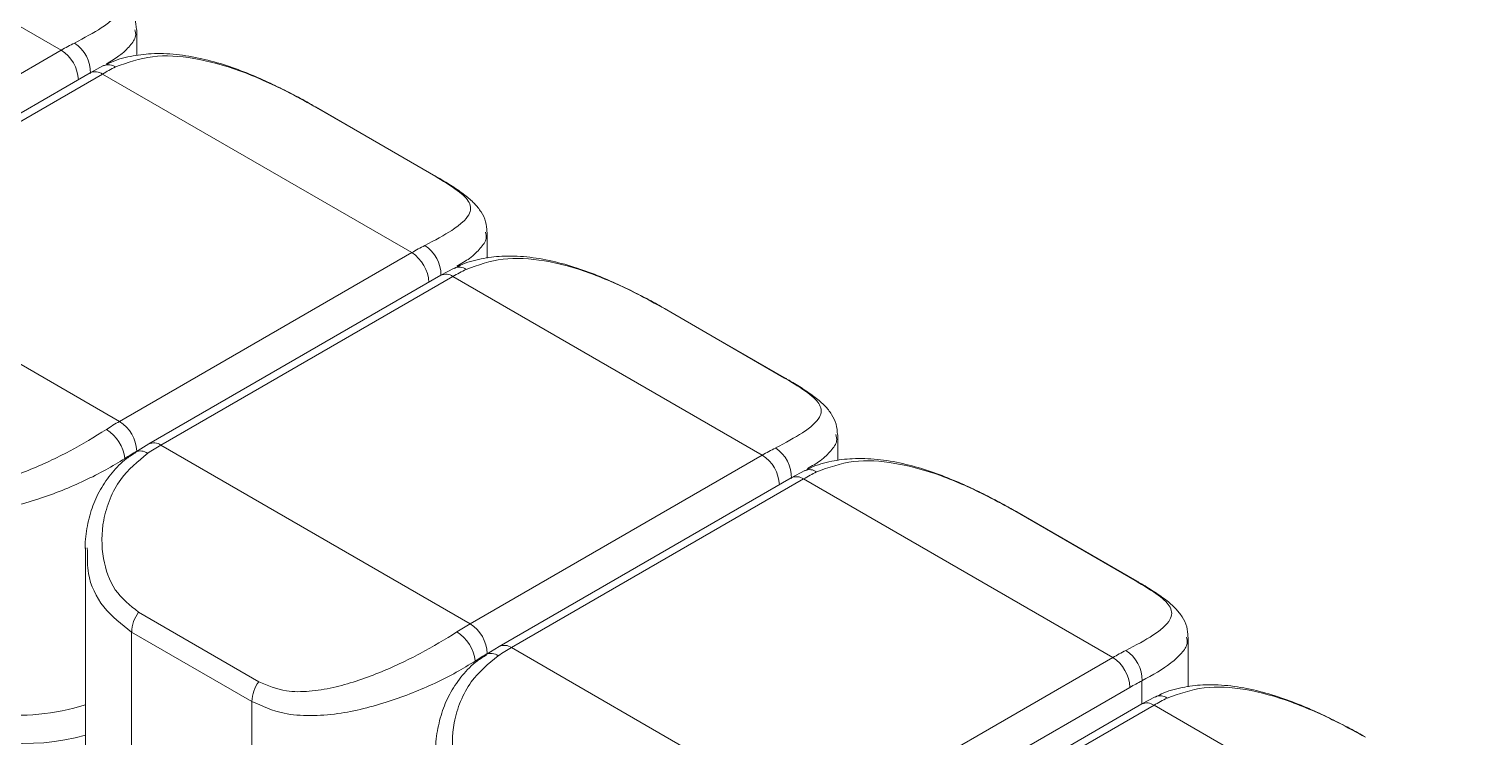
# Model space of a CAD drawing. Header units: millimetres. Extents: x 5 to 292, y 5 to 205.
# Drawn here: x 223.45 to 252.97, y 158.3 to 172.88 of the extents above; entities that cross this region are included whole.
import ezdxf

# ---------------------------------------------------------------- set-up
doc = ezdxf.new("R2010")
doc.units = ezdxf.units.MM

msp = doc.modelspace()

# ---------------------------------------------------------------- linework, layer by layer
at = {"color": 7, "linetype": 'Continuous', "lineweight": 15}
for p, q in [((217.76, 176.108), (224.124, 172.434)), ((225.677, 172.322), (225.677, 172.853)), ((218.113, 168.964), (224.124, 172.434)), ((224.997, 172.116), (224.722, 171.969)), ((224.722, 171.969), (218.712, 168.499)), ((224.972, 171.944), (218.962, 168.474)), ((224.972, 171.944), (231.336, 168.27)), ((231.796, 169.855), (229.321, 171.284)), ((231.834, 169.839), (229.359, 171.268)), ((232.889, 168.159), (232.889, 168.689)), ((218.962, 168.474), (225.326, 164.8)), ((225.326, 164.8), (231.336, 168.27)), ((231.935, 167.805), (225.924, 164.335)), ((232.185, 167.78), (226.174, 164.311)), ((232.209, 167.953), (231.935, 167.805)), ((232.185, 167.78), (238.549, 164.107)), ((239.008, 165.692), (236.534, 167.12)), ((239.046, 165.675), (236.571, 167.104)), ((240.102, 163.995), (240.102, 164.525)), ((225.924, 164.335), (225.653, 164.168)), ((226.174, 164.311), (232.538, 160.637)), ((232.538, 160.637), (238.549, 164.107)), ((239.147, 163.641), (233.137, 160.172)), ((239.397, 163.617), (233.387, 160.147)), ((239.422, 163.789), (239.147, 163.641)), ((239.397, 163.617), (245.761, 159.943)), ((246.221, 161.528), (243.746, 162.957)), ((246.259, 161.512), (243.784, 162.941)), ((224.622, 162.199), (224.622, 157.901)), ((224.663, 162.131), (224.659, 162.199)), ((225.715, 160.875), (228.19, 159.446)), ((228.048, 159.038), (225.573, 160.466)), ((225.573, 160.466), (225.573, 156.574)), ((247.314, 159.341), (247.314, 160.362)), ((233.137, 160.172), (232.865, 160.004)), ((233.387, 160.147), (239.751, 156.473)), ((239.751, 156.473), (245.761, 159.943)), ((246.115, 159.33), (240.104, 155.861)), ((246.634, 159.135), (246.36, 158.988)), ((228.048, 155.146), (228.048, 159.038)), ((246.36, 158.988), (240.349, 155.518)), ((246.61, 158.963), (240.599, 155.493)), ((246.61, 158.963), (252.974, 155.289))]:
    msp.add_line(p, q, dxfattribs=at)
at = {"color": 8, "linetype": 'Continuous', "lineweight": 15}
msp.add_line((246.362, 158.989), (246.362, 159.464), dxfattribs=at)
at = {"color": 7, "linetype": 'Continuous', "lineweight": 15, "flags": 128}
for points in [[(229.359, 171.268), (229.352, 171.271), (229.321, 171.284)], [(231.796, 169.855), (231.827, 169.843), (231.834, 169.839)], [(236.571, 167.104), (236.565, 167.108), (236.534, 167.12)], [(239.008, 165.692), (239.04, 165.679), (239.046, 165.675)], [(243.784, 162.941), (243.777, 162.944), (243.746, 162.957)], [(246.221, 161.528), (246.252, 161.515), (246.259, 161.512)]]:
    msp.add_lwpolyline(points, dxfattribs=at)
at = {"color": 7, "linetype": 'Continuous', "lineweight": 15}
for centre, radius, start, end in [((226.662, 168.043), 5.072, 116.5446, 120.0272), ((223.71, 171.787), 0.768, 2.6054, 57.3945), ((223.998, 171.971), 0.727, 358.6977, 56.8937), ((227.51, 167.553), 5.072, 116.5446, 120.0272), ((233.874, 163.879), 5.072, 116.5446, 120.0272), ((230.922, 167.623), 0.768, 2.6053, 57.3945), ((234.723, 163.389), 5.072, 116.5446, 120.0272), ((228.135, 159.939), 5.615, 120.0245, 123.2789), ((224.912, 164.153), 0.768, 2.6053, 57.3945), ((224.62, 163.94), 0.818, 6.6839, 57.8763), ((228.241, 159.756), 5.119, 120.0243, 123.2789), ((228.984, 159.449), 5.615, 120.0245, 123.2789), ((241.087, 159.715), 5.072, 116.5446, 120.0272), ((238.423, 163.644), 0.727, 358.698, 56.8935), ((238.135, 163.459), 0.768, 2.6057, 57.3943), ((241.935, 159.225), 5.072, 116.5446, 120.0272), ((226.323, 160.436), 0.75, 144.149, 177.6386), ((235.348, 155.776), 5.615, 120.0245, 123.2789), ((232.124, 159.989), 0.768, 2.6057, 57.3943), ((231.832, 159.777), 0.818, 6.6843, 57.8762), ((235.453, 155.592), 5.119, 120.0243, 123.2789), ((236.196, 155.286), 5.615, 120.0245, 123.2789), ((248.299, 155.552), 5.072, 116.5446, 120.0272), ((245.636, 159.48), 0.727, 358.698, 56.8935), ((245.347, 159.296), 0.768, 2.6057, 57.3943), ((228.797, 159.007), 0.75, 144.149, 177.6386), ((248.429, 155.327), 4.624, 116.5446, 120.0274), ((223.155, 163.862), 5.109, 243.0068, 286.6859), ((249.148, 154.572), 5.072, 116.5446, 120.0274), ((223.39, 162.802), 4.625, 242.5821, 285.4499)]:
    msp.add_arc(centre, radius, start, end, dxfattribs=at)
at = {"color": 8, "linetype": 'Continuous', "lineweight": 15}
for centre, radius, start, end in [((225.096, 171.876), 0.26, 55.3869, 111.9974), ((224.826, 171.74), 0.251, 54.3826, 114.3074), ((231.209, 167.806), 0.729, 359.911, 56.8374), ((232.308, 167.712), 0.26, 55.3872, 111.9971), ((232.038, 167.576), 0.251, 54.3832, 114.3064), ((225.758, 163.954), 0.238, 52.5059, 116.167), ((226.028, 164.106), 0.252, 54.3841, 114.2916), ((239.251, 163.412), 0.251, 54.3825, 114.3071), ((239.521, 163.548), 0.26, 55.3863, 111.998), ((232.971, 159.791), 0.238, 52.5014, 116.1716), ((233.241, 159.942), 0.252, 54.3834, 114.2923), ((246.733, 158.895), 0.26, 55.3874, 111.9969), ((246.463, 158.759), 0.251, 54.3824, 114.3075)]:
    msp.add_arc(centre, radius, start, end, dxfattribs=at)
at = {"color": 7, "linetype": 'Continuous', "lineweight": 15}
for points, knots in [([(224.395, 172.58), (224.597, 172.687), (224.918, 172.858), (225.181, 173.061), (225.347, 173.252), (225.35, 173.453), (225.114, 173.697), (224.76, 173.912), (224.583, 174.019)], [0, 0, 0, 0, 0.199328, 0.316793, 0.437962, 0.643955, 0.823364, 1, 1, 1, 1]), ([(225.671, 172.86), (225.666, 172.931), (225.656, 173.082), (225.553, 173.282), (225.408, 173.46), (225.217, 173.624), (224.97, 173.793), (224.765, 173.922), (224.636, 173.994), (224.616, 174.005)], [0, 0, 0, 0, 0.128222, 0.270475, 0.420663, 0.601082, 0.79496, 0.968487, 1, 1, 1, 1]), ([(229.304, 171.298), (229.263, 171.322), (229.116, 171.407), (228.821, 171.563), (228.425, 171.759), (227.99, 171.951), (227.517, 172.127), (227.01, 172.27), (226.49, 172.358), (225.997, 172.375), (225.539, 172.313), (225.21, 172.226), (225.042, 172.132), (225.002, 172.109)], [0, 0, 0, 0, 0.035928, 0.127435, 0.220139, 0.317057, 0.421884, 0.532857, 0.648129, 0.762384, 0.86067, 0.966354, 1, 1, 1, 1]), ([(229.321, 171.284), (229.139, 171.386), (228.82, 171.563), (228.284, 171.817), (227.647, 172.078), (226.866, 172.294), (225.974, 172.353), (225.489, 172.178), (225.244, 172.09)], [0, 0, 0, 0, 0.152328, 0.265817, 0.379543, 0.593125, 0.794797, 1, 1, 1, 1]), ([(231.608, 168.416), (231.81, 168.524), (232.13, 168.694), (232.394, 168.898), (232.559, 169.088), (232.562, 169.289), (232.327, 169.533), (231.972, 169.748), (231.796, 169.855)], [0, 0, 0, 0, 0.199328, 0.316793, 0.437962, 0.643955, 0.823364, 1, 1, 1, 1]), ([(232.884, 168.697), (232.879, 168.768), (232.869, 168.918), (232.765, 169.118), (232.62, 169.296), (232.43, 169.46), (232.183, 169.63), (231.977, 169.758), (231.848, 169.83), (231.828, 169.841)], [0, 0, 0, 0, 0.128221, 0.270474, 0.420662, 0.601081, 0.794959, 0.968486, 1, 1, 1, 1]), ([(236.517, 167.134), (236.475, 167.158), (236.329, 167.243), (236.033, 167.4), (235.637, 167.595), (235.202, 167.787), (234.729, 167.963), (234.223, 168.106), (233.703, 168.194), (233.21, 168.211), (232.752, 168.15), (232.423, 168.062), (232.255, 167.968), (232.214, 167.946)], [0, 0, 0, 0, 0.035929, 0.127435, 0.220139, 0.317057, 0.421884, 0.532858, 0.648129, 0.762384, 0.86067, 0.966354, 1, 1, 1, 1]), ([(236.534, 167.12), (236.351, 167.222), (236.033, 167.399), (235.497, 167.654), (234.859, 167.914), (234.078, 168.13), (233.187, 168.189), (232.701, 168.015), (232.456, 167.926)], [0, 0, 0, 0, 0.152328, 0.2658171, 0.3795434, 0.5931252, 0.7947974, 1, 1, 1, 1]), ([(238.82, 164.253), (239.022, 164.36), (239.343, 164.531), (239.606, 164.734), (239.772, 164.924), (239.775, 165.126), (239.539, 165.37), (239.184, 165.585), (239.008, 165.692)], [0, 0, 0, 0, 0.199328, 0.316793, 0.437962, 0.643955, 0.823364, 1, 1, 1, 1]), ([(240.096, 164.533), (240.091, 164.604), (240.081, 164.754), (239.978, 164.954), (239.833, 165.132), (239.642, 165.297), (239.395, 165.466), (239.19, 165.594), (239.06, 165.667), (239.041, 165.678)], [0, 0, 0, 0, 0.128222, 0.270475, 0.420662, 0.601082, 0.79496, 0.968487, 1, 1, 1, 1]), ([(220.977, 163.61), (221.16, 163.533), (221.478, 163.399), (222.014, 163.402), (222.652, 163.503), (223.432, 163.768), (224.324, 164.185), (224.81, 164.483), (225.055, 164.633)], [0, 0, 0, 0, 0.152328, 0.265817, 0.379543, 0.593125, 0.794797, 1, 1, 1, 1]), ([(225.66, 164.159), (225.595, 164.12), (225.409, 164.005), (225.161, 163.747), (224.918, 163.403), (224.744, 163.015), (224.645, 162.595), (224.606, 162.29), (224.624, 162.132), (224.625, 162.121)], [0, 0, 0, 0, 0.092319, 0.266279, 0.441797, 0.617578, 0.798914, 0.986386, 1, 1, 1, 1]), ([(225.903, 164.143), (225.701, 163.977), (225.379, 163.712), (225.116, 163.211), (224.951, 162.664), (224.949, 162.006), (225.184, 161.301), (225.539, 161.016), (225.715, 160.875)], [0, 0, 0, 0, 0.19933, 0.318616, 0.437955, 0.64395, 0.823362, 1, 1, 1, 1]), ([(225.432, 164.036), (225.304, 163.957), (225.049, 163.801), (224.465, 163.507), (223.642, 163.175), (222.756, 162.953), (222.033, 162.9), (221.416, 162.943), (221.049, 163.106), (220.836, 163.201)], [0, 0, 0, 0, 0.0994171, 0.198864, 0.3948552, 0.6062881, 0.7227529, 0.8391014, 1, 1, 1, 1]), ([(243.729, 162.97), (243.688, 162.994), (243.541, 163.079), (243.246, 163.236), (242.85, 163.432), (242.415, 163.624), (241.942, 163.799), (241.435, 163.943), (240.915, 164.03), (240.422, 164.047), (239.964, 163.986), (239.635, 163.899), (239.467, 163.805), (239.427, 163.782)], [0, 0, 0, 0, 0.035928, 0.127435, 0.220139, 0.317057, 0.421884, 0.532857, 0.648129, 0.762384, 0.86067, 0.966354, 1, 1, 1, 1]), ([(243.746, 162.957), (243.564, 163.058), (243.245, 163.235), (242.709, 163.49), (242.072, 163.75), (241.291, 163.967), (240.399, 164.026), (239.914, 163.851), (239.669, 163.763)], [0, 0, 0, 0, 0.152328, 0.265817, 0.379543, 0.593125, 0.794797, 1, 1, 1, 1]), ([(246.033, 160.089), (246.235, 160.196), (246.555, 160.367), (246.819, 160.57), (246.984, 160.761), (246.987, 160.962), (246.752, 161.206), (246.397, 161.421), (246.221, 161.528)], [0, 0, 0, 0, 0.199328, 0.316793, 0.437961, 0.643955, 0.823364, 1, 1, 1, 1]), ([(247.309, 160.369), (247.304, 160.44), (247.294, 160.591), (247.19, 160.79), (247.045, 160.969), (246.855, 161.133), (246.608, 161.302), (246.402, 161.431), (246.273, 161.503), (246.253, 161.514)], [0, 0, 0, 0, 0.128221, 0.270474, 0.420663, 0.601082, 0.79496, 0.968487, 1, 1, 1, 1]), ([(228.19, 159.446), (228.372, 159.369), (228.691, 159.235), (229.227, 159.238), (229.864, 159.339), (230.645, 159.604), (231.537, 160.022), (232.022, 160.319), (232.267, 160.469)], [0, 0, 0, 0, 0.152327, 0.265817, 0.379543, 0.593125, 0.794797, 1, 1, 1, 1]), ([(232.872, 159.996), (232.808, 159.956), (232.622, 159.841), (232.373, 159.583), (232.131, 159.239), (231.957, 158.851), (231.857, 158.432), (231.819, 158.127), (231.837, 157.969), (231.838, 157.958)], [0, 0, 0, 0, 0.0923186, 0.266279, 0.4417974, 0.6175778, 0.7989145, 0.9863869, 1, 1, 1, 1]), ([(232.645, 159.872), (232.517, 159.794), (232.262, 159.637), (231.678, 159.343), (230.854, 159.012), (229.968, 158.79), (229.246, 158.736), (228.628, 158.779), (228.261, 158.943), (228.048, 159.038)], [0, 0, 0, 0, 0.099417, 0.198864, 0.394855, 0.606288, 0.722753, 0.839101, 1, 1, 1, 1]), ([(233.116, 159.98), (232.914, 159.814), (232.591, 159.548), (232.329, 159.047), (232.164, 158.5), (232.161, 157.842), (232.396, 157.137), (232.751, 156.852), (232.927, 156.711)], [0, 0, 0, 0, 0.19933, 0.318616, 0.437955, 0.643951, 0.823362, 1, 1, 1, 1]), ([(250.942, 158.317), (250.9, 158.341), (250.754, 158.426), (250.458, 158.582), (250.062, 158.778), (249.627, 158.97), (249.154, 159.146), (248.648, 159.289), (248.127, 159.377), (247.635, 159.394), (247.177, 159.332), (246.848, 159.245), (246.68, 159.151), (246.639, 159.129)], [0, 0, 0, 0, 0.035928, 0.127435, 0.220139, 0.317057, 0.421884, 0.532857, 0.648129, 0.762384, 0.86067, 0.966354, 1, 1, 1, 1]), ([(250.959, 158.303), (250.776, 158.405), (250.458, 158.582), (249.922, 158.836), (249.284, 159.097), (248.503, 159.313), (247.612, 159.372), (247.126, 159.197), (246.881, 159.109)], [0, 0, 0, 0, 0.152328, 0.265817, 0.379543, 0.593125, 0.794797, 1, 1, 1, 1])]:
    msp.add_open_spline(points, degree=3, knots=knots, dxfattribs=at)
at = {"color": 8, "linetype": 'Continuous', "lineweight": 15}
for points, knots in [([(225.639, 172.856), (225.65, 172.812), (225.679, 172.704), (225.541, 172.525), (225.366, 172.337), (225.147, 172.211), (225.055, 172.157)], [0, 0, 0, 0, 0.197268, 0.491668, 0.785896, 1, 1, 1, 1]), ([(232.851, 168.692), (232.863, 168.649), (232.891, 168.54), (232.753, 168.362), (232.578, 168.173), (232.359, 168.047), (232.267, 167.994)], [0, 0, 0, 0, 0.197268, 0.491668, 0.785896, 1, 1, 1, 1]), ([(240.064, 164.528), (240.075, 164.485), (240.104, 164.376), (239.966, 164.198), (239.791, 164.01), (239.572, 163.883), (239.48, 163.83)], [0, 0, 0, 0, 0.197268, 0.491668, 0.785896, 1, 1, 1, 1]), ([(225.573, 160.466), (225.367, 160.626), (224.956, 160.943), (224.658, 161.572), (224.661, 161.977), (224.663, 162.131)], [0, 0, 0, 0, 0.386185, 0.767154, 1, 1, 1, 1]), ([(247.276, 160.365), (247.288, 160.321), (247.316, 160.213), (247.182, 160.035), (246.927, 159.781), (246.579, 159.585), (246.362, 159.464)], [0, 0, 0, 0, 0.154852, 0.38595, 0.616913, 1, 1, 1, 1])]:
    msp.add_open_spline(points, degree=3, knots=knots, dxfattribs=at)

doc.saveas('drawing.dxf')
